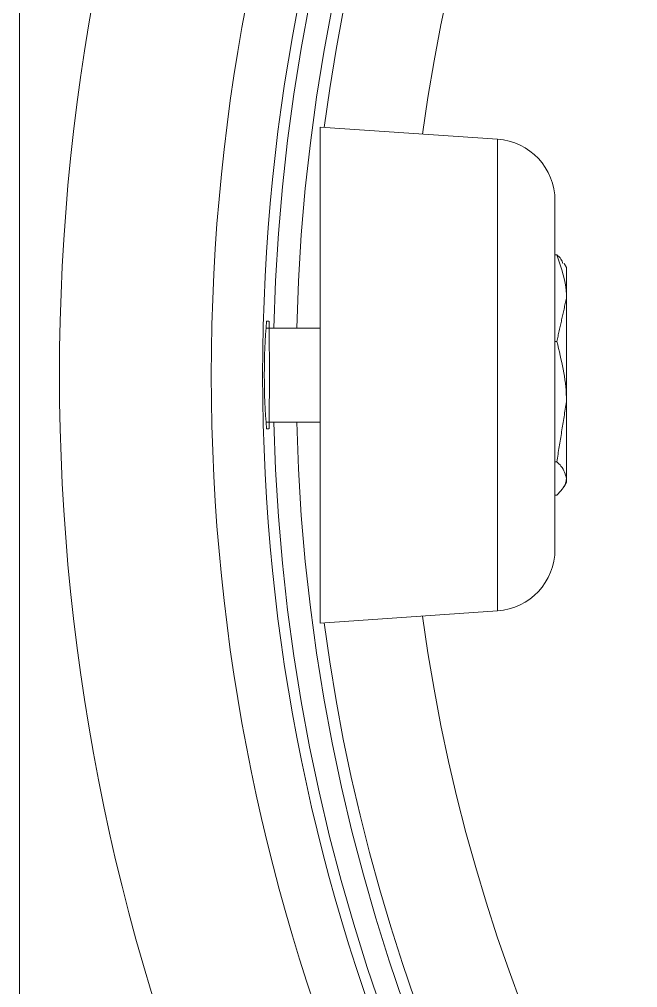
# Model space of a CAD drawing. Extents: x 7 to 113, y 1 to 87.
# Drawn here: x 45.247 to 46.326, y 35.75 to 37.439 of the extents above; entities that cross this region are included whole.
import ezdxf

# ---------------------------------------------------------------- set-up
doc = ezdxf.new("R2010")
doc.units = 0
doc.header["$MEASUREMENT"] = 0
doc.layers.add('OBJECT', color=7, linetype='CONTINUOUS')

msp = doc.modelspace()

# ---------------------------------------------------------------- linework, layer by layer
at = {"layer": 'OBJECT', "lineweight": 15}
for p, q in [((45.2472, 39.0182), (45.2472, 34.6182)), ((46.0817, 37.2296), (45.7721, 37.2507)), ((45.7721, 36.3857), (45.7721, 37.2507)), ((46.0817, 36.4069), (46.0817, 37.2296)), ((46.1821, 36.5144), (46.1821, 37.1221)), ((46.1821, 37.028), (46.1853, 37.028)), ((46.2021, 37.0057), (46.1979, 37.013)), ((46.2021, 36.9523), (46.2021, 37.0057)), ((46.2021, 36.7718), (46.2021, 36.9523)), ((45.7721, 36.9002), (45.6775, 36.9002)), ((46.1821, 36.8767), (46.1853, 36.8767)), ((46.2021, 36.6377), (46.2021, 36.7718)), ((45.6775, 36.7362), (45.7721, 36.7362)), ((46.1821, 36.6669), (46.1853, 36.6669)), ((46.1979, 36.6235), (46.2021, 36.6307)), ((46.2021, 36.6377), (46.2021, 36.6307)), ((46.1821, 36.6085), (46.1853, 36.6085)), ((45.7721, 36.3857), (46.0817, 36.4069))]:
    msp.add_line(p, q, dxfattribs=at)
for centre, radius in [((49.0072, 36.8182), 3.425), ((49.0083, 36.8182), 3.3365)]:
    msp.add_circle(centre, radius, dxfattribs=at)
for centre, radius, start, end in [((49.0083, 36.8182), 3.318, 91.4161, 178.5839), ((49.0083, 36.8182), 3.278, 91.4334, 178.5666), ((49.0083, 36.8182), 3.258, 97.6201, 172.3799), ((49.0083, 36.8182), 3.0863, 97.827, 172.173), ((49.0072, 36.8182), 3.69, 156.3466, 203.6534), ((46.0743, 37.1221), 0.1078, 0, 86.0923), ((46.8304, 36.8182), 1.1556, 175.3344, 184.6656), ((46.8308, 36.8182), 1.156, 175.3359, 184.6641), ((39.3441, 36.8182), 6.3396, 359.15042, 0.84958), ((45.5947, 36.7338), 0.0888, 353.8338, 1.5916), ((49.0083, 36.8182), 3.318, 181.4161, 268.5839), ((49.0083, 36.8182), 3.278, 181.4334, 268.5666), ((46.0743, 36.5144), 0.1078, 273.9077, 0), ((49.0083, 36.8182), 3.0863, 187.827, 262.173), ((49.0083, 36.8182), 3.258, 187.6201, 262.3799)]:
    msp.add_arc(centre, radius, start, end, dxfattribs=at)
for points, knots in [([(46.2021, 36.9523), (46.2021, 36.9541), (46.2018, 36.9797), (46.1933, 37.0047), (46.1853, 37.028)], [0, 0, 0, 0, 0.070204, 1, 1, 1, 1]), ([(46.1853, 37.028), (46.188, 37.0255), (46.1935, 37.0205), (46.1951, 37.0153), (46.196, 37.0127)], [0, 0, 0, 0, 0.488344, 1, 1, 1, 1]), ([(45.6786, 36.9122), (45.679, 36.9122), (45.6805, 36.9122), (45.6819, 36.9122), (45.6829, 36.9122)], [0, 0, 0, 0, 0.3103343, 1, 1, 1, 1]), ([(45.6786, 36.9122), (45.679, 36.9122), (45.6805, 36.9122), (45.6819, 36.9122), (45.6829, 36.9122)], [0, 0, 0, 0, 0.310334, 1, 1, 1, 1]), ([(45.6829, 36.9122), (45.6831, 36.9117), (45.6833, 36.9109), (45.6834, 36.9033), (45.6834, 36.9002)], [0, 0, 0, 0, 0.594523, 1, 1, 1, 1]), ([(46.2021, 36.7718), (46.2021, 36.7743), (46.2018, 36.8097), (46.1933, 36.8444), (46.1853, 36.8767)], [0, 0, 0, 0, 0.070197, 1, 1, 1, 1]), ([(45.6829, 36.7242), (45.6819, 36.7242), (45.6805, 36.7242), (45.679, 36.7242), (45.6786, 36.7242)], [0, 0, 0, 0, 0.6896657, 1, 1, 1, 1]), ([(45.6829, 36.7242), (45.6819, 36.7242), (45.6805, 36.7242), (45.679, 36.7242), (45.6786, 36.7242)], [0, 0, 0, 0, 0.689666, 1, 1, 1, 1]), ([(46.1853, 36.6669), (46.1879, 36.6645), (46.1977, 36.6549), (46.2002, 36.645), (46.2021, 36.6377)], [0, 0, 0, 0, 0.25755, 1, 1, 1, 1]), ([(46.2021, 36.6377), (46.2018, 36.635), (46.2009, 36.6251), (46.1919, 36.6155), (46.1853, 36.6085)], [0, 0, 0, 0, 0.268631, 1, 1, 1, 1])]:
    msp.add_open_spline(points, degree=3, knots=knots, dxfattribs=at)
for points in [[(46.1853, 36.8767), (46.2021, 36.9523)], [(46.1853, 36.6669), (46.2021, 36.7718)]]:
    msp.add_open_spline(points, degree=1, dxfattribs=at)

doc.saveas('drawing.dxf')
